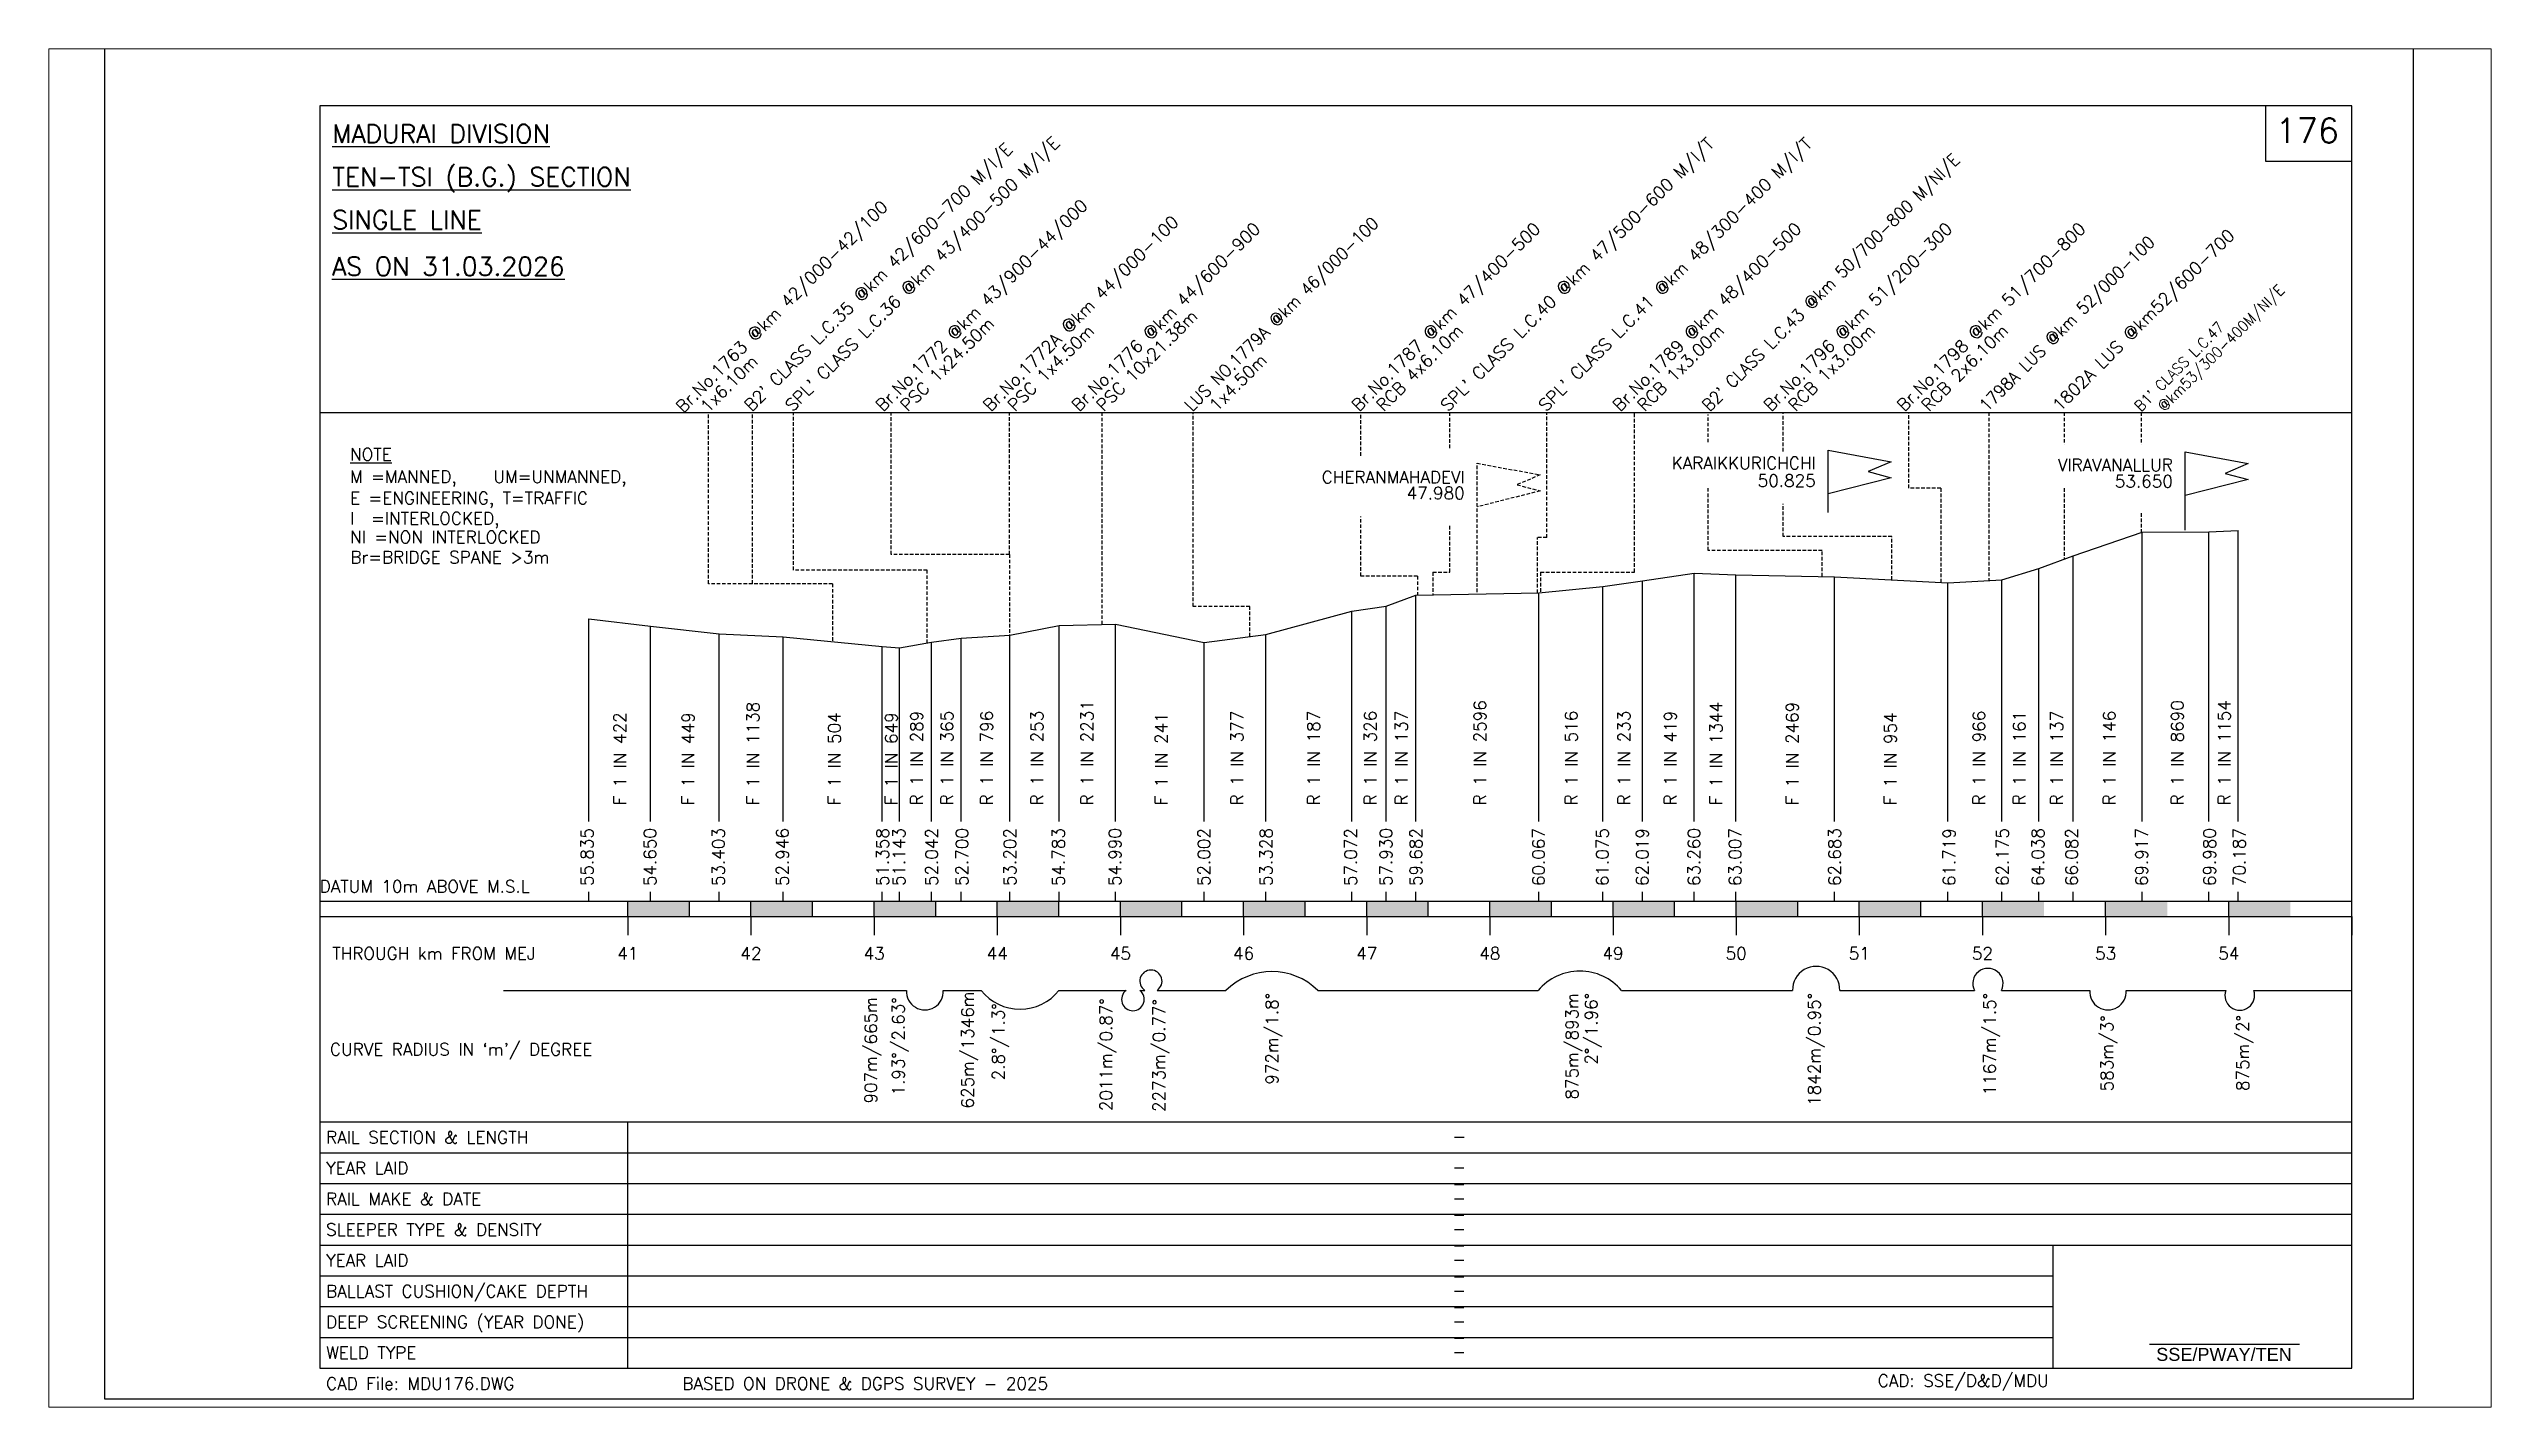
# Paper-space layout '176' of a CAD drawing. Header units: feet. Extents: x 0 to 349, y 0 to 194.
# The model-space entities are those that its viewports show. They can reach past a viewport. Long polylines and large blocks are cut down to what shows.
import ezdxf
from ezdxf.enums import TextEntityAlignment as Align

# ---------------------------------------------------------------- set-up
doc = ezdxf.new("R2010")
doc.units = ezdxf.units.FT
doc.header["$LTSCALE"] = 12
doc.header["$MEASUREMENT"] = 0
doc.linetypes.add('HIDDEN', pattern=[0.375, 0.25, -0.125])
doc.layers.get('0').update_dxf_attribs({"linetype": 'CONTINUOUS'})
doc.layers.add('1. Text', color=7, linetype='CONTINUOUS')
doc.layers.add('3 - Layout text', color=7, linetype='CONTINUOUS')
doc.layers.add('Layer1', color=6, linetype='CONTINUOUS', plot=False)
doc.styles.add('RS', font='romans')
doc.styles.get("Standard").update_dxf_attribs({"font": 'ROMANS'})
doc.styles.add('yard', font='arial.ttf')

msp = doc.modelspace()

# ---------------------------------------------------------------- linework, layer by layer
for p, q in [((3950.80427, -2028.51148), (3575.80427, -2028.51148)), ((3575.80427, -2028.51148), (3575.80427, -2248.51148)), ((3950.80427, -2248.51148), (3950.80427, -2028.51148)), ((3940.80427, -2038.51148), (3610.80427, -2038.51148)), ((3610.80427, -2038.51148), (3610.80427, -2243.51148)), ((3926.80427, -2047.51148), (3926.80427, -2038.51148)), ((3940.80427, -2243.51148), (3940.80427, -2038.51148)), ((3940.80427, -2047.51148), (3926.80427, -2047.51148)), ((3895.54125, -2111.56789), (3906.75885, -2107.74489)), ((3906.75885, -2107.74489), (3917.55885, -2107.67689)), ((3906.75885, -2154.73873), (3906.75885, -2107.74489)), ((3917.55885, -2107.67689), (3922.35345, -2107.46889)), ((3917.55885, -2154.73873), (3917.55885, -2107.67689)), ((3922.35345, -2154.73873), (3922.35345, -2107.46889)), ((3883.94125, -2115.48189), (3889.94125, -2113.61389)), ((3889.94125, -2113.61389), (3895.54125, -2111.56789)), ((3889.94125, -2154.73873), (3889.94125, -2113.61389)), ((3895.54125, -2154.73873), (3895.54125, -2111.56789)), ((3783.98365, -2119.72489), (3788.78365, -2117.97489)), ((3788.78365, -2117.97489), (3808.75105, -2117.58889)), ((3788.78365, -2154.73873), (3788.78365, -2117.97489)), ((3808.75105, -2117.58889), (3819.15105, -2116.58089)), ((3808.75105, -2154.73873), (3808.75105, -2117.58889)), ((3819.15105, -2116.58089), (3825.60427, -2115.63789)), ((3819.15105, -2154.73873), (3819.15105, -2116.58089)), ((3825.60427, -2115.63789), (3833.95865, -2114.39689)), ((3825.60427, -2154.73873), (3825.60427, -2115.63789)), ((3833.95865, -2154.73873), (3833.95865, -2114.39689)), ((3833.95865, -2114.39689), (3840.75865, -2114.64889)), ((3840.75865, -2154.73873), (3840.75865, -2114.64889)), ((3840.75865, -2114.64889), (3856.75885, -2114.97289)), ((3856.75885, -2154.73873), (3856.75885, -2114.97289)), ((3856.75885, -2114.97289), (3875.17185, -2115.93689)), ((3875.17185, -2115.93689), (3883.94125, -2115.48189)), ((3875.17185, -2154.73873), (3875.17185, -2115.93689)), ((3883.94125, -2154.73873), (3883.94125, -2115.48189)), ((3654.48327, -2154.73873), (3654.48327, -2121.82189)), ((3654.48327, -2121.82189), (3664.46965, -2123.00689)), ((3764.40265, -2124.32789), (3778.40265, -2120.58289)), ((3778.40265, -2120.58289), (3783.98365, -2119.72489)), ((3778.40265, -2154.73873), (3778.40265, -2120.58289)), ((3783.98365, -2154.73873), (3783.98365, -2119.72489)), ((3664.46965, -2154.73873), (3664.46965, -2123.00689)), ((3664.46965, -2123.00689), (3675.66927, -2124.25389)), ((3675.66927, -2154.73873), (3675.66927, -2124.25389)), ((3675.66927, -2124.25389), (3686.05785, -2124.71089)), ((3686.05785, -2154.73873), (3686.05785, -2124.71089)), ((3686.05785, -2124.71089), (3702.12827, -2126.29689)), ((3704.92827, -2126.51389), (3710.12827, -2125.61389)), ((3710.12827, -2125.61389), (3714.92827, -2124.95689)), ((3710.12827, -2154.73873), (3710.12827, -2125.61389)), ((3714.92827, -2124.95689), (3722.83385, -2124.45389)), ((3714.92827, -2154.73873), (3714.92827, -2124.95689)), ((3722.83385, -2124.45389), (3730.83385, -2122.87489)), ((3722.83385, -2154.73873), (3722.83385, -2124.45389)), ((3730.83385, -2122.87489), (3740.03385, -2122.66689)), ((3730.83385, -2154.73873), (3730.83385, -2122.87489)), ((3740.03385, -2154.73873), (3740.03385, -2122.66689)), ((3740.03385, -2122.66689), (3754.42045, -2125.65189)), ((3754.42045, -2125.65189), (3764.40265, -2124.32789)), ((3754.42045, -2154.73873), (3754.42045, -2125.65189)), ((3764.40265, -2154.73873), (3764.40265, -2124.32789)), ((3702.12827, -2154.73873), (3702.12827, -2126.29689)), ((3702.12827, -2126.29689), (3704.92827, -2126.51389)), ((3704.92827, -2154.73873), (3704.92827, -2126.51389)), ((3654.48327, -2167.65689), (3654.48327, -2166.16881)), ((3664.46965, -2167.65689), (3664.46965, -2166.16881)), ((3675.66927, -2167.65689), (3675.66927, -2166.16881)), ((3686.05785, -2167.65689), (3686.05785, -2166.16881)), ((3702.12827, -2167.65689), (3702.12827, -2166.16881)), ((3704.92827, -2167.65689), (3704.92827, -2166.16881)), ((3710.12827, -2167.65689), (3710.12827, -2166.16881)), ((3714.92827, -2167.65689), (3714.92827, -2166.16881)), ((3722.83385, -2167.65689), (3722.83385, -2166.16881)), ((3730.83385, -2167.65689), (3730.83385, -2166.16881)), ((3740.03385, -2167.65689), (3740.03385, -2166.16881)), ((3754.42045, -2167.65689), (3754.42045, -2166.16881)), ((3764.40265, -2167.65689), (3764.40265, -2166.16881)), ((3778.40265, -2167.65689), (3778.40265, -2166.16881)), ((3783.98365, -2167.65689), (3783.98365, -2166.16881)), ((3788.78365, -2167.65689), (3788.78365, -2166.16881)), ((3808.75105, -2167.65689), (3808.75105, -2166.16881)), ((3819.15105, -2167.65689), (3819.15105, -2166.16881)), ((3825.60427, -2167.65689), (3825.60427, -2166.16881)), ((3833.95865, -2167.65689), (3833.95865, -2166.16881)), ((3840.75865, -2167.65689), (3840.75865, -2166.16881)), ((3856.75885, -2167.65689), (3856.75885, -2166.16881)), ((3875.17185, -2167.65689), (3875.17185, -2166.16881)), ((3883.94125, -2167.65689), (3883.94125, -2166.16881)), ((3889.94125, -2167.65689), (3889.94125, -2166.16881)), ((3895.54125, -2167.65689), (3895.54125, -2166.16881)), ((3906.75885, -2167.65689), (3906.75885, -2166.16881)), ((3917.55885, -2167.65689), (3917.55885, -2166.16881)), ((3922.35345, -2167.65689), (3922.35345, -2166.16881)), ((3924.86427, -2182.15689), (3940.80427, -2182.15689)), ((3892.26379, -2243.51148), (3892.26379, -2223.51148)), ((3907.90258, -2239.63089), (3932.28009, -2239.63089)), ((3610.80427, -2243.51148), (3940.80427, -2243.51148)), ((3575.80427, -2248.51148), (3950.80427, -2248.51148))]:
    msp.add_line(p, q)
at = {"linetype": 'Continuous'}
for p, q in [((3610.80427, -2088.27445), (3940.80427, -2088.27445)), ((3610.80427, -2167.65689), (3940.80427, -2167.65689)), ((3660.80427, -2170.15689), (3660.80427, -2167.65689)), ((3660.80427, -2170.15689), (3660.80427, -2167.65689)), ((3670.80427, -2170.15689), (3670.80427, -2167.65689)), ((3680.80427, -2170.15689), (3680.80427, -2167.65689)), ((3690.80427, -2170.15689), (3690.80427, -2167.65689)), ((3700.80427, -2170.15689), (3700.80427, -2167.65689)), ((3710.80427, -2170.15689), (3710.80427, -2167.65689)), ((3720.80427, -2170.15689), (3720.80427, -2167.65689)), ((3730.80427, -2170.15689), (3730.80427, -2167.65689)), ((3740.80427, -2170.15689), (3740.80427, -2167.65689)), ((3750.80427, -2170.15689), (3750.80427, -2167.65689)), ((3760.80427, -2170.15689), (3760.80427, -2167.65689)), ((3770.80427, -2170.15689), (3770.80427, -2167.65689)), ((3780.80427, -2170.15689), (3780.80427, -2167.65689)), ((3790.80427, -2170.15689), (3790.80427, -2167.65689)), ((3800.80427, -2170.15689), (3800.80427, -2167.65689)), ((3810.80427, -2170.15689), (3810.80427, -2167.65689)), ((3820.80427, -2170.15689), (3820.80427, -2167.65689)), ((3830.80427, -2170.15689), (3830.80427, -2167.65689)), ((3840.80427, -2170.15689), (3840.80427, -2167.65689)), ((3850.80427, -2170.15689), (3850.80427, -2167.65689)), ((3860.80427, -2170.15689), (3860.80427, -2167.65689)), ((3870.80427, -2170.15689), (3870.80427, -2167.65689)), ((3880.80427, -2170.15689), (3880.80427, -2167.65689)), ((3900.80427, -2170.15689), (3900.80427, -2167.65689)), ((3920.80427, -2170.15689), (3920.80427, -2167.65689)), ((3920.80427, -2170.15689), (3920.80427, -2167.65689)), ((3610.80427, -2170.15689), (3940.80427, -2170.15689)), ((3660.80427, -2170.15689), (3660.80427, -2173.19113)), ((3660.80427, -2170.15689), (3660.80427, -2173.19113)), ((3680.80427, -2170.15689), (3680.80427, -2173.19113)), ((3700.80427, -2170.15689), (3700.80427, -2173.19113)), ((3720.80427, -2170.15689), (3720.80427, -2173.19113)), ((3740.80427, -2170.15689), (3740.80427, -2173.19113)), ((3760.80427, -2170.15689), (3760.80427, -2173.19113)), ((3780.80427, -2170.15689), (3780.80427, -2173.19113)), ((3800.80427, -2170.15689), (3800.80427, -2173.19113)), ((3820.80427, -2170.15689), (3820.80427, -2173.19113)), ((3840.80427, -2170.15689), (3840.80427, -2173.19113)), ((3860.80427, -2170.15689), (3860.80427, -2173.19113)), ((3880.80427, -2170.15689), (3880.80427, -2173.19113)), ((3900.80427, -2170.15689), (3900.80427, -2173.19113)), ((3920.80427, -2170.15689), (3920.80427, -2173.19113)), ((3940.80427, -2170.15689), (3940.80427, -2173.19113)), ((3640.60219, -2182.15689), (3706.06427, -2182.15689)), ((3712.04427, -2182.15689), (3718.20427, -2182.15689)), ((3730.82427, -2182.15689), (3741.71335, -2182.15689)), ((3743.95335, -2182.15689), (3744.77335, -2182.15689)), ((3746.75335, -2182.15689), (3757.94427, -2182.15689)), ((3772.88427, -2182.15689), (3808.643, -2182.15689)), ((3822.19779, -2182.15689), (3849.96506, -2182.15689)), ((3857.62876, -2182.15689), (3879.49057, -2182.15689)), ((3883.88715, -2182.15689), (3898.24427, -2182.15689)), ((3904.12427, -2182.15689), (3920.30427, -2182.15689)), ((3610.80427, -2203.51148), (3940.80427, -2203.51148)), ((3660.80427, -2243.51148), (3660.80427, -2203.51148)), ((3610.80427, -2208.51148), (3940.80427, -2208.51148)), ((3610.80427, -2213.51148), (3940.80427, -2213.51148)), ((3610.80427, -2218.51148), (3940.80427, -2218.51148)), ((3610.80427, -2223.51148), (3940.80427, -2223.51148)), ((3610.80427, -2228.51148), (3892.26379, -2228.51148)), ((3610.80427, -2233.51148), (3892.26379, -2233.51148)), ((3610.80427, -2238.51148), (3892.26379, -2238.51148))]:
    msp.add_line(p, q, dxfattribs=at)
at = {"linetype": 'HIDDEN', "ltscale": 0.15}
for p, q in [((3673.88489, -2116.10762), (3673.88489, -2088.27445)), ((3681.0828, -2116.10762), (3681.0828, -2088.27445)), ((3687.69672, -2113.8807), (3687.69672, -2088.27445)), ((3703.58033, -2111.33565), (3703.58033, -2088.27445)), ((3722.79892, -2111.33565), (3722.79892, -2088.27445)), ((3737.79892, -2088.27445), (3737.79892, -2122.71742)), ((3752.61232, -2119.78237), (3752.61232, -2088.27445)), ((3779.87144, -2095.33982), (3779.87144, -2088.27445)), ((3794.28834, -2094.0673), (3794.28834, -2088.27445)), ((3810.05244, -2108.61865), (3810.05244, -2088.27445)), ((3824.2937, -2114.21891), (3824.2937, -2088.27445)), ((3836.25849, -2093.12878), (3836.25849, -2088.61204)), ((3848.43215, -2094.61046), (3848.43215, -2088.27445)), ((3868.85621, -2100.58359), (3868.85621, -2088.27445)), ((3881.84749, -2088.27445), (3881.84749, -2115.59052)), ((3894.04892, -2088.27445), (3894.04892, -2093.51273)), ((3906.54892, -2088.27445), (3906.54892, -2093.51273)), ((3836.25849, -2110.69612), (3836.25849, -2100.49795)), ((3874.04892, -2100.58359), (3868.85621, -2100.58359)), ((3874.04892, -2100.58359), (3874.04892, -2115.8781)), ((3894.04892, -2100.57955), (3894.04892, -2112.11312)), ((3779.87144, -2114.85518), (3779.87144, -2105.20188)), ((3848.43215, -2108.42236), (3848.43215, -2103.1224)), ((3906.54892, -2104.64732), (3906.54892, -2107.81643)), ((3794.28834, -2114.21891), (3794.28834, -2106.48369)), ((3808.52215, -2117.59331), (3808.52215, -2108.61865)), ((3810.05244, -2108.61865), (3808.52215, -2108.61865)), ((3866.06999, -2108.42236), (3848.43215, -2108.42236)), ((3866.06999, -2115.46037), (3866.06999, -2108.42236)), ((3709.4298, -2113.8807), (3687.69672, -2113.8807)), ((3722.79892, -2111.33565), (3703.58033, -2111.33565)), ((3709.4298, -2125.73478), (3709.4298, -2113.8807)), ((3722.79892, -2111.33565), (3722.79892, -2124.45611)), ((3854.77172, -2110.69612), (3836.25849, -2110.69612)), ((3854.77172, -2114.93265), (3854.77172, -2110.69612)), ((3694.04892, -2116.10762), (3673.88489, -2116.10762)), ((3694.04892, -2116.10762), (3694.04892, -2125.49953)), ((3789.04892, -2114.85518), (3779.87144, -2114.85518)), ((3789.04892, -2114.85518), (3789.04892, -2117.96976)), ((3791.54892, -2114.21891), (3791.54892, -2117.92143)), ((3791.54892, -2114.21891), (3794.28834, -2114.21891)), ((3809.04892, -2114.21891), (3809.04892, -2117.56002)), ((3809.04892, -2114.21891), (3824.2937, -2114.21891)), ((3761.80427, -2119.78237), (3752.61232, -2119.78237)), ((3761.80427, -2124.67253), (3761.80427, -2119.78237))]:
    msp.add_line(p, q, dxfattribs=at)
msp.add_lwpolyline([(3798.72392, -2117.45689), (3798.72392, -2096.52499), (3808.97392, -2098.42499), (3805.22392, -2100.02499), (3808.97392, -2101.02499), (3798.72392, -2103.62499)], dxfattribs=at)
at = {"linetype": 'Continuous'}
for points in [[(3855.72392, -2104.52396), (3855.72392, -2094.39103), (3865.97392, -2096.29103), (3862.22392, -2097.89103), (3865.97392, -2098.89103), (3855.72392, -2101.49103)], [(3913.72392, -2107.39789), (3913.72392, -2094.6979), (3923.97392, -2096.5979), (3920.22392, -2098.1979), (3923.97392, -2099.1979), (3913.72392, -2101.7979)]]:
    msp.add_lwpolyline(points, dxfattribs=at)
for centre, radius, start, end in [((3745.76335, -2180.65357), 1.80002, 303.3666578, 236.6333422), ((3765.41427, -2189.79037), 10.6804, 45.6201576, 134.3798424), ((3815.4204, -2187.91883), 8.89568, 40.3702117, 139.6297883), ((3853.79691, -2182.08239), 3.83258, 358.8862492, 181.1137508), ((3881.68886, -2181.04073), 2.46542, 333.0813373, 206.9186627), ((3709.05427, -2182.33354), 2.99521, 176.6188803, 3.3811197), ((3724.51427, -2177.18754), 8.03185, 218.221693, 321.778307), ((3742.83335, -2183.61449), 1.83821, 127.5381851, 52.4618149), ((3901.18427, -2182.38296), 2.94868, 175.6029836, 4.3970164), ((3922.58427, -2182.95716), 2.41637, 160.659225, 19.340775)]:
    msp.add_arc(centre, radius, start, end, dxfattribs=at)
for points in [[(3660.80427, -2170.15689), (3670.80427, -2170.15689), (3660.80427, -2167.65689), (3670.80427, -2167.65689)], [(3660.80427, -2170.15689), (3670.80427, -2170.15689), (3660.80427, -2167.65689), (3670.80427, -2167.65689)], [(3680.80427, -2170.15689), (3690.80427, -2170.15689), (3680.80427, -2167.65689), (3690.80427, -2167.65689)], [(3700.80427, -2170.15689), (3710.80427, -2170.15689), (3700.80427, -2167.65689), (3710.80427, -2167.65689)], [(3720.80427, -2170.15689), (3730.80427, -2170.15689), (3720.80427, -2167.65689), (3730.80427, -2167.65689)], [(3740.80427, -2170.15689), (3750.80427, -2170.15689), (3740.80427, -2167.65689), (3750.80427, -2167.65689)], [(3760.80427, -2170.15689), (3770.80427, -2170.15689), (3760.80427, -2167.65689), (3770.80427, -2167.65689)], [(3780.80427, -2170.15689), (3790.80427, -2170.15689), (3780.80427, -2167.65689), (3790.80427, -2167.65689)], [(3800.80427, -2170.15689), (3810.80427, -2170.15689), (3800.80427, -2167.65689), (3810.80427, -2167.65689)], [(3820.80427, -2170.15689), (3830.80427, -2170.15689), (3820.80427, -2167.65689), (3830.80427, -2167.65689)], [(3840.80427, -2170.15689), (3850.80427, -2170.15689), (3840.80427, -2167.65689), (3850.80427, -2167.65689)], [(3860.80427, -2170.15689), (3870.80427, -2170.15689), (3860.80427, -2167.65689), (3870.80427, -2167.65689)], [(3880.80427, -2170.15689), (3890.80427, -2170.15689), (3880.80427, -2167.65689), (3890.80427, -2167.65689)], [(3900.80427, -2170.15689), (3910.80427, -2170.15689), (3900.80427, -2167.65689), (3910.80427, -2167.65689)], [(3920.80427, -2170.15689), (3930.80427, -2170.15689), (3920.80427, -2167.65689), (3930.80427, -2167.65689)]]:
    msp.add_solid(points, dxfattribs=at)

# ---------------------------------------------------------------- texts
at = {"linetype": 'Continuous', "style": 'RS'}
for s, height, p in [('%%uMADURAI DIVISION', 3, (3612.80427, -2044.51148)), ('%%UTEN-TSI (B.G.) SECTION', 3, (3612.80427, -2051.51148)), ('%%USINGLE LINE', 3, (3612.80427, -2058.51148)), ('%%UAS ON 31.03.2026', 3, (3612.7596, -2066.05476)), ('DATUM 10m ABOVE M.S.L', 2, (3610.75707, -2166.26498)), ('THROUGH km FROM MEJ', 2, (3612.80427, -2177.15689)), ("CURVE RADIUS IN `m'/ DEGREE", 2, (3612.43891, -2192.73543)), ('RAIL SECTION & LENGTH', 2, (3611.80427, -2207.01148)), ('YEAR LAID', 2, (3611.80427, -2212.01148)), ('RAIL MAKE & DATE', 2, (3611.80427, -2217.01148)), ('SLEEPER TYPE & DENSITY', 2, (3611.80427, -2222.01148)), ('YEAR LAID', 2, (3611.80427, -2227.01148)), ('BALLAST CUSHION/CAKE DEPTH', 2, (3611.80427, -2232.01148)), ('DEEP SCREENING (YEAR DONE)', 2, (3611.80427, -2237.01148)), ('WELD TYPE', 2, (3611.80427, -2242.01148)), ('CAD File: MDU176.DWG', 2, (3611.80427, -2247.01148))]:
    msp.add_text(s, height=height, dxfattribs=at).set_placement(p)
for s, height, p in [('176', 4, (3933.55427, -2042.51148)), ('-', 2, (3795.84825, -2205.84152)), ('-', 2, (3795.83081, -2210.84152)), ('-', 2, (3795.83081, -2213.51148)), ('-', 2, (3795.83081, -2215.84152)), ('-', 2, (3795.83081, -2218.51148)), ('-', 2, (3795.83081, -2220.84152)), ('-', 2, (3795.83081, -2223.51148)), ('-', 2, (3795.83081, -2225.84152)), ('-', 2, (3795.83081, -2228.51148)), ('-', 2, (3795.83081, -2230.84152)), ('-', 2, (3795.83081, -2233.51148)), ('-', 2, (3795.83081, -2235.84152)), ('-', 2, (3795.83081, -2238.51148)), ('-', 2, (3795.83081, -2240.84152))]:
    msp.add_text(s, height=height, dxfattribs=at).set_placement(p, align=Align.MIDDLE)
for s, p in [("B2' CLASS L.C.35 @km 42/600-700 M/I/E ", (3680.91682, -2088.27445)), ("SPL' CLASS L.C.36 @km 43/400-500 M/I/E", (3687.55359, -2088.27445)), ("SPL' CLASS L.C.40 @km 47/500-600 M/I/T", (3793.98415, -2088.27445)), ("SPL' CLASS L.C.41 @km 48/300-400 M/I/T", (3809.91235, -2088.27445)), ('Br.No.1763 @km 42/000-42/100', (3669.81446, -2088.4866)), ('Br.No.1772 @km 43/900-44/000', (3702.26493, -2088.27445)), ('Br.No.1772A @km 44/000-100', (3719.71233, -2088.27445)), ('Br.No.1776 @km 44/600-900', (3734.07551, -2088.27445)), ('Br.No.1787 @km 47/400-500', (3779.5523, -2088.27445)), ('Br.No.1789 @km 48/400-500', (3821.94169, -2088.27445)), ('Br.No.1796 @km 51/200-300', (3846.45773, -2088.27445)), ('Br.No.1798 @km 51/700-800', (3868.09513, -2088.27445)), ('1802A LUS @km52/600-700', (3893.38491, -2088.27445)), ('PSC 1x24.50m', (3706.26493, -2088.27445)), ('PSC 10x21.38m', (3738.07551, -2088.27445)), ('PSC 1x4.50m', (3723.71233, -2088.27445)), ('RCB 4x6.10m', (3783.5523, -2088.27445)), ('RCB 1x3.00m', (3825.94169, -2088.27445)), ('RCB 1x3.00m', (3850.45773, -2088.27445)), ('RCB 2x6.10m', (3872.09513, -2088.27445)), ('1x6.10m', (3673.81446, -2088.4866)), ('1x4.50m', (3756.45966, -2088.27445))]:
    msp.add_text(s, height=2, rotation=45, dxfattribs=at).set_placement(p)
at = {"linetype": 'Continuous', "style": 'RS', "width": 0.93}
for s, height, p in [("B2' CLASS L.C.43 @km 50/700-800 M/NI/E", 2, (3836.47538, -2088.27445)), ('LUS NO.1779A @km 46/000-100', 2, (3752.42713, -2088.27445)), ('1798A LUS @km 52/000-100 ', 2, (3881.51446, -2088.27445)), ('@km53/300-400M/NI/E', 1.75, (3910.31803, -2088.27445)), ("B1' CLASS L.C.47 ", 1.75, (3906.54804, -2088.27445))]:
    msp.add_text(s, height=height, rotation=45, dxfattribs=at).set_placement(p)
at = {"style": 'RS'}
for s, p in [('%%uNOTE', (3615.69883, -2096.0916)), ('M =MANNED,   UM=UNMANNED,', (3615.69883, -2099.71854)), ('E =ENGINEERING, T=TRAFFIC', (3615.69883, -2103.19114)), ('I  =INTERLOCKED,', (3615.69883, -2106.48749)), ('NI =NON INTERLOCKED', (3615.69883, -2109.53232)), ('Br=BRIDGE SPANE >3m', (3615.75769, -2112.7921))]:
    msp.add_text(s, height=2, dxfattribs=at).set_placement(p)
at = {"linetype": 'Continuous', "style": 'RS'}
for s, p in [('CHERANMAHADEVI', (3796.72392, -2099.79535)), ('KARAIKKURICHCHI', (3853.72392, -2097.50621)), ('VIRAVANALLUR', (3911.72392, -2097.81308)), (' 47.980', (3796.72392, -2102.38798)), (' 50.825', (3853.72392, -2100.3599)), (' 53.650', (3911.72392, -2100.47141))]:
    msp.add_text(s, height=2, dxfattribs=at).set_placement(p, align=Align.RIGHT)
at = {"style": 'RS'}
for s, p in [('F 1 IN 422', (3660.52138, -2152.07376)), ('F 1 IN 449', (3671.60469, -2152.07376)), ('F 1 IN 1138', (3682.14856, -2152.07376)), ('F 1 IN 504', (3695.36986, -2152.07376)), ('F 1 IN 649', (3704.59741, -2152.07376)), ('R 1 IN 289', (3708.71881, -2152.07376)), ('R 1 IN 365', (3713.63128, -2152.07376)), ('R 1 IN 796', (3720.09889, -2152.07376)), ('R 1 IN 253', (3728.27375, -2152.07376)), ('R 1 IN 2231', (3736.39576, -2152.07376)), ('F 1 IN 241', (3748.42683, -2152.07376)), ('R 1 IN 377', (3760.74855, -2152.07376)), ('R 1 IN 187', (3773.1861, -2152.07376)), ('R 1 IN 326', (3782.37993, -2152.07376)), ('R 1 IN 137', (3787.45144, -2152.07376)), ('R 1 IN 2596', (3800.19391, -2152.07376)), ('R 1 IN 516', (3815.01359, -2152.07376)), ('R 1 IN 233', (3823.58671, -2152.07376)), ('R 1 IN 419', (3831.11205, -2152.07376)), ('F 1 IN 1344', (3838.54581, -2152.07376)), ('F 1 IN 2469', (3850.90034, -2152.07376)), ('F 1 IN 954', (3866.84976, -2152.07376)), ('R 1 IN 966', (3881.24478, -2152.07376)), ('R 1 IN 161', (3887.77408, -2152.07376)), ('R 1 IN 137', (3893.87641, -2152.07376)), ('R 1 IN 146', (3902.39756, -2152.07376)), ('R 1 IN 8690', (3913.45885, -2152.07376)), ('R 1 IN 1154', (3921.06497, -2152.07376)), ('55.835', (3655.20019, -2165.2155)), ('54.650', (3665.42548, -2165.2155)), ('53.403', (3676.5338, -2165.2155)), ('52.946', (3686.92238, -2165.2155)), ('51.358', (3703.19277, -2165.2155)), ('51.143', (3705.83083, -2165.2155)), ('52.042', (3711.16441, -2165.2155)), ('52.700', (3716.07688, -2165.2155)), ('53.202', (3723.8569, -2165.2155)), ('54.783', (3731.74525, -2165.2155)), ('54.990', (3740.91524, -2165.2155)), ('52.002', (3755.36803, -2165.2155)), ('53.328', (3765.46531, -2165.2155)), ('57.072', (3779.20774, -2165.2155)), ('57.930', (3784.93665, -2165.2155)), ('59.682', (3789.8066, -2165.2155)), ('60.067', (3809.70144, -2165.2155)), ('61.075', (3820.08003, -2165.2155)), ('62.019', (3826.54379, -2165.2155)), ('63.260', (3834.94945, -2165.2155)), ('63.007', (3841.63242, -2165.2155)), ('62.683', (3857.78995, -2165.2155)), ('61.719', (3876.39286, -2165.2155)), ('62.175', (3885.04492, -2165.2155)), ('64.038', (3890.79583, -2165.2155)), ('66.082', (3896.29459, -2165.2155)), ('69.917', (3907.66615, -2165.2155)), ('69.980', (3918.67428, -2165.2155)), ('70.187', (3923.49925, -2165.2155))]:
    msp.add_text(s, height=2, rotation=90, dxfattribs=at).set_placement(p)
at = {"linetype": 'Continuous', "style": 'RS'}
for s, p in [('41', (3660.80427, -2177.15689)), ('42', (3680.80427, -2177.15689)), ('43', (3700.80427, -2177.15689)), ('44', (3720.80427, -2177.15689)), ('45', (3740.80427, -2177.15689)), ('46', (3760.80427, -2177.15689)), ('47', (3780.80427, -2177.15689)), ('48', (3800.80427, -2177.15689)), ('49', (3820.80427, -2177.15689)), ('50', (3840.80427, -2177.15689)), ('51', (3860.80427, -2177.15689)), ('52', (3880.80427, -2177.15689)), ('53', (3900.80427, -2177.15689)), ('54', (3920.80427, -2177.15689))]:
    msp.add_text(s, height=2, dxfattribs=at).set_placement(p, align=Align.CENTER)
for s, p in [('907m/665m', (3701.27408, -2183.22102)), ('1.93%%D/2.63%%D', (3705.74385, -2183.28136)), ('625m/1346m', (3716.97539, -2182.30831)), ('2.8%%D/1.3%%D', (3721.99288, -2184.25492)), ('2011m/0.87%%D', (3739.46474, -2183.42373)), ('2273m/0.77%%D', (3748.05748, -2183.56757)), ('972m/1.8%%D', (3766.41427, -2182.5685)), ('875m/893m', (3815.15235, -2182.5685)), ('2%%D/1.96%%D', (3818.25859, -2182.5685)), ('1842m/0.95%%D', (3854.48427, -2182.5685)), ('1167m/1.5%%D', (3882.96228, -2182.5685)), ('583m/3%%D', (3902.03008, -2186.20871)), ('875m/2%%D', (3924.08225, -2186.16104))]:
    msp.add_text(s, height=2, rotation=90, dxfattribs=at).set_placement(p, align=Align.RIGHT)
at = {"layer": '1. Text', "insert": (3909.02708, -2240.22382), "char_height": 2.1, "width": 23.8343697, "attachment_point": 1, "style": 'yard'}
msp.add_mtext('SSE/PWAY/TEN', dxfattribs=at)
at = {"layer": '3 - Layout text', "char_height": 2, "attachment_point": 1}
for s, insert, width in [('CAD: SSE/D&D/MDU', (3863.79219, -2244.53706), 30.972381), ('BASED ON DRONE & DGPS SURVEY - 2025', (3669.65992, -2245.00903), 72.2632845)]:
    msp.add_mtext(s, dxfattribs=dict(at, insert=insert, width=width))

psp = doc.layouts.new('176')

# ---------------------------------------------------------------- viewports
at = {"layer": 'Layer1'}
psp.add_viewport(center=(174.53, 97.06), size=(349.81, 194.5761), view_center_point=(3765.09926, -2139.5363), view_height=220.6161085, dxfattribs=at)

doc.saveas('drawing.dxf')
